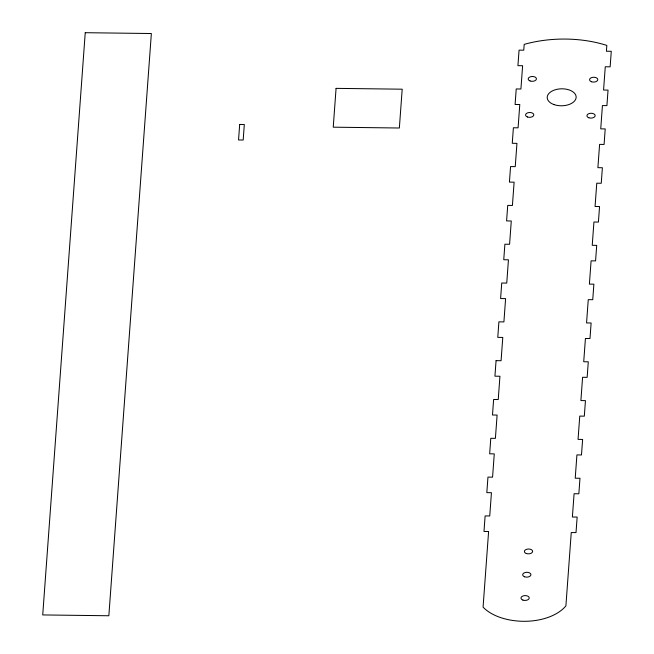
<?xml version="1.0" encoding="UTF-8"?>
<svg xmlns="http://www.w3.org/2000/svg" width="654" height="654" viewBox="0 0 654 654"><rect width="100%" height="100%" fill="white"/><g stroke="black" fill="none" stroke-linecap="round" stroke-linejoin="round"><path stroke-width="0.98" d="M85.241 32.7L42.723 614.932L108.842 615.757L151.36 33.526L85.241 32.7M239.683 124.44L238.547 139.972L243.182 140.03L244.31 124.505L239.683 124.44M336.074 88.364L333.238 127.178L399.357 128.012L402.194 89.197L336.074 88.364M496.067 360.656L494.931 376.181L499.942 376.246L498.242 399.537L493.623 399.48L492.487 415.004L497.105 415.061L495.405 438.352L490.786 438.294L489.658 453.819L494.269 453.876L492.568 477.167L487.958 477.109L486.821 492.634L491.44 492.691L489.74 515.981L485.121 515.924L483.985 531.449L488.603 531.506L483.077 607.141A48.404 28.384 -1.1 0 0 523.404 621.3A45.069 26.43 -1.1 0 0 565.898 605.874L571.253 532.544L576.01 532.601L577.147 517.077L572.381 517.02L574.089 493.729L578.847 493.786L579.984 478.262L575.218 478.205L576.918 454.914L581.48 454.971L582.616 439.447L578.054 439.39L579.755 416.099L584.316 416.157L585.453 400.632L580.891 400.575L582.591 377.284L587.153 377.342L588.289 361.809L583.72 361.752L585.428 338.47L589.99 338.527L591.118 322.994L586.556 322.937L588.257 299.655L592.745 299.704L593.873 284.179L589.393 284.122L591.093 260.84L595.573 260.889L596.71 245.364L592.23 245.307L593.93 222.017L598.41 222.074L599.546 206.55L595.066 206.492L596.767 183.202L601.247 183.259L602.383 167.735L597.895 167.677L599.595 144.387L604.083 144.444L605.212 128.92L600.732 128.863L602.432 105.572L606.912 105.629L608.048 90.105L603.568 90.048L605.269 66.757L610.141 66.822L611.277 51.298L606.405 51.233L606.83 45.412A91.143 53.448 -1.1 0 0 524.181 44.374L523.756 50.194L519.063 50.137L517.927 65.662L522.62 65.719L520.919 89.009L516.227 88.952L515.09 104.477L519.783 104.534L518.082 127.824L513.39 127.767L512.262 143.291L516.946 143.357L515.246 166.639L510.561 166.582L509.425 182.106L514.118 182.172L512.417 205.454L507.725 205.397L506.588 220.921L511.281 220.987L509.58 244.269L504.888 244.212L503.752 259.736L508.444 259.802L506.744 283.084L501.732 283.027L500.604 298.551L505.607 298.616L503.907 321.907L498.904 321.842L497.768 337.366L502.779 337.431L501.078 360.722L496.067 360.656M553.905 104.558A14.478 8.494 -1.1 0 0 576.141 97.471A14.478 8.494 -1.1 0 0 554.984 89.851A14.478 8.494 -1.1 0 0 553.905 104.558M591.453 81.742A4.137 2.428 -1.1 0 0 597.805 79.714A4.137 2.428 -1.1 0 0 591.764 77.54A4.137 2.428 -1.1 0 0 591.453 81.742M530.092 80.973A4.137 2.428 -1.1 0 0 536.444 78.946A4.137 2.428 -1.1 0 0 530.394 76.771A4.137 2.428 -1.1 0 0 530.092 80.973M588.821 117.761A4.137 2.428 -1.1 0 0 595.173 115.742A4.137 2.428 -1.1 0 0 589.131 113.559A4.137 2.428 -1.1 0 0 588.821 117.761M527.459 116.992A4.137 2.428 -1.1 0 0 533.811 114.973A4.137 2.428 -1.1 0 0 527.762 112.79A4.137 2.428 -1.1 0 0 527.459 116.992M526.29 553.505A4.137 2.428 -1.1 0 0 532.642 551.486A4.137 2.428 -1.1 0 0 526.593 549.303A4.137 2.428 -1.1 0 0 526.29 553.505M524.59 576.795A4.137 2.428 -1.1 0 0 530.942 574.776A4.137 2.428 -1.1 0 0 524.892 572.593A4.137 2.428 -1.1 0 0 524.59 576.795M522.889 600.086A4.137 2.428 -1.1 0 0 529.241 598.067A4.137 2.428 -1.1 0 0 523.192 595.884A4.137 2.428 -1.1 0 0 522.889 600.086"/></g></svg>
